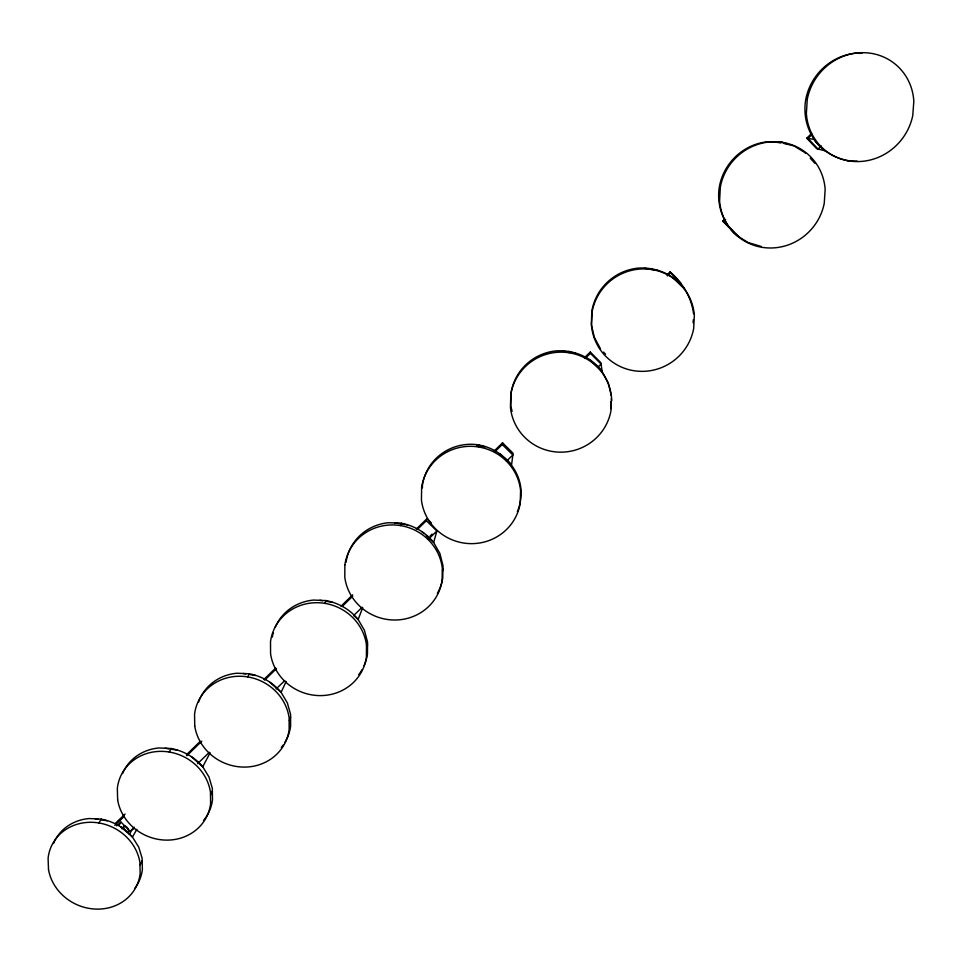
<?xml version="1.0" encoding="UTF-8"?>
<svg xmlns="http://www.w3.org/2000/svg" width="962" height="962" viewBox="0 0 962 962"><rect width="100%" height="100%" fill="white"/><g stroke="black" fill="none" stroke-linecap="round" stroke-linejoin="round"><path stroke-width="1.44" d="M422.378 487.902L422.426 485.125A49.651 48.34 12.5 0 1 465.945 444.528C496.596 441.245 526.046 469.66 520.454 500.877A49.651 48.34 12.5 0 1 517.328 511.664M610.726 408.634L611.014 401.491M693.133 322.727L693.277 319.805M520.803 493.422L520.731 491.137M494.805 451.779L502.272 444.516L502.549 442.821L513.095 453.258L511.592 464.658L504.1 457.659M478.499 446.957L478.968 444.985M442.568 571.067L442.929 568.398M431.18 522.775L426.984 518.686L426.346 520.719L436.892 530.988L433.658 542.496L439.887 553.475L442.977 565.548L442.76 577.909A49.026 47.102 18.4 0 1 437.373 593.338M366.762 647.919L367.532 644.853M400.445 525.577L401.322 523.196C414.009 525.673 425.589 532.275 433.658 542.496L426.214 535.642M362.722 607.563L358.153 619.516L364.394 630.254L367.556 642.075L367.46 654.148A48.425 45.875 21.2 0 1 364.117 665.644M289.418 720.574L290.596 717.147M324.843 603.366L326.118 600.589C338.648 603.018 350.096 609.511 358.153 619.516L353.92 615.68M286.123 681.517L281.096 692.351L287.349 702.873L290.596 714.429L290.62 726.238A47.859 44.709 22.9 0 1 284.716 742.64M210.774 794.78L212.361 791.004M210.125 752.765L202.741 766.75L209.019 777.055L212.325 788.347L212.482 799.891A47.294 43.518 24.1 0 1 203.523 820.526M247.679 676.911L249.338 673.785C261.724 676.166 273.04 682.551 281.096 692.351L269.54 682.01M140.224 864.874L142.172 860.774M136.881 829.316L132.455 837.036L138.732 847.125L142.111 858.188L142.376 869.468A46.753 42.424 24.7 0 1 134.608 888.563M129.401 834.331L130.748 832.01L120.959 822.065L116.594 825.841M169.228 752.019L171.284 748.544C183.526 750.877 194.709 757.154 202.741 766.75L191.258 756.613M118.903 825.504L120.959 822.065M98.882 822.955L101.263 819.155C113.372 821.44 124.435 827.621 132.455 837.036L121.044 827.092M861.94 53.367L854.929 53.235A55.195 52.393 -51.5 0 0 805.795 99.254C802.32 118.47 809.355 138.889 825.107 150.769L816.762 148.737L806.721 138.215L811.026 134.019M666.894 275L670.093 271.873C682.455 282.587 691.486 297.45 693.578 313.816M782.346 142.376L767.243 141.751A53.668 51.72 -48 0 0 719.396 186.532C716.161 205.423 723.448 225.3 738.948 236.832L722.702 221.104L724.819 219.023M812.217 134.307L807.948 138.468L806.721 138.215M667.412 275.926L670.634 272.787L670.093 271.873M722.702 221.104L723.496 221.765L725.625 219.685M584.908 357.275L590.283 352.044L600.889 362.722L602.128 371.44L608.321 382.948L611.243 395.647M585.1 358.501L590.415 353.319L590.283 352.044M494.059 451.094L502.549 442.821M416.293 529.1L426.984 518.686M115.404 823.448L125.084 814.032M417.761 529.076L426.346 520.719M186.424 754.785L200.228 741.341M263.889 679.509L275.661 668.049M114.803 825.384L124.351 816.101M186.868 755.723L201.792 741.197M264.67 680.122L276.503 668.614M340.981 606.204L352.645 594.853M342.087 606.529L352.741 596.175M821.235 145.935L818.037 149.05L807.948 138.468L813.792 139.298C822.197 151.094 835.148 158.393 849.254 160.967M597.895 367.159L601.082 364.057L590.415 353.319M506.469 461.207L512.866 455.002L502.272 444.516M429.99 536.183L432.118 534.102M428.294 539.333L436.892 530.988M197.595 763.684L209.343 752.296M276.166 688.924L284.776 680.579M130.038 831.36L134.283 827.248M353.631 615.536L362.157 607.275M117.629 821.68L124.146 816.029M130.447 831.481L133.73 828.643M672.666 277.549L684.583 289.057C673.917 274.302 655.723 266.787 637.818 268.145A51.587 50.661 -32.9 0 0 591.834 311.135L591.341 324.41L594.312 337.289L600.541 348.893M590.283 360.173L602.128 371.44C591.474 356.998 573.568 349.639 555.892 350.902A50.505 49.723 -6.2 0 0 511.087 392.761L510.738 405.723L512.097 411.315M401.322 523.196L388.516 522.715A49.026 47.102 18.4 0 0 346.067 562.265M326.118 600.589L313.516 600.072A48.425 45.875 21.2 0 0 275.3 627.056M249.338 673.785L236.929 673.232A47.859 44.709 22.9 0 0 198.521 702.236M171.284 748.544L159.079 747.955A47.294 43.518 24.1 0 0 122.571 773.544M101.263 819.155L89.25 818.542A46.753 42.424 24.7 0 0 53.523 843.482M774.133 141.907L780.867 142.953M783.561 143.374L794.155 145.947L802.789 151.359M644.552 268.314L647.474 268.771M651.863 269.468L657.719 270.382M562.517 351.082L565.403 351.539M569.732 352.224L575.504 353.138M476.719 445.406L485.233 446.777M394.937 522.919L407.527 524.951M319.829 600.3L322.595 600.745M326.731 601.418L332.251 602.308M243.158 673.472L245.875 673.917M249.964 674.578L255.411 675.468M165.199 748.208L169.228 748.869M171.909 749.314L177.285 750.192M95.286 818.794L97.944 819.239M100.589 819.672L107.215 820.766M761.122 246.416L748.183 242.58L736.784 235.486L727.681 225.613M781.072 142.051L787.601 143.999M803.751 151.972L805.675 153.174M421.957 531.721L424.086 533.682M499.819 453.667L501.96 455.663M670.634 272.787L681.349 283.742M723.496 221.765L734.246 232.864M603.547 352.08L605.555 354.208M810.244 158.201L814.802 163.239M651.298 268.506L651.815 269.54M611.435 398.617L611.724 400.408M569.155 351.31L569.203 352.789M857.226 161.111A55.195 52.393 -51.5 0 1 847.546 160.522M362.073 669.636A48.425 45.875 21.2 0 1 358.706 674.639M272.33 637.133A48.425 45.875 21.2 0 1 273.304 632.719M121.933 828.799A3.535 1.599 49.5 0 1 123.352 827.452M283.081 745.081A47.859 44.709 22.9 0 1 281.301 747.39M344.865 564.91L344.805 577.296A49.302 47.342 18.4 0 0 392.965 619.985A49.302 47.342 18.4 0 0 442.099 580.639L442.316 568.229A49.302 47.342 18.4 0 0 394.071 524.963A49.302 47.342 18.4 0 0 344.865 564.91M366.486 645.129L366.39 657.262A48.689 46.104 21.1 0 1 318.422 695.574A48.689 46.104 21.1 0 1 270.575 653.739L270.514 641.642A48.689 46.104 21.1 0 1 318.554 602.741A48.689 46.104 21.1 0 1 366.486 645.129M421.633 487.373L421.44 500.048A49.928 48.593 12.5 0 0 469.913 543.614A49.928 48.593 12.5 0 0 520.226 503.21L520.586 490.5A49.928 48.593 12.5 0 0 472.029 446.344A49.928 48.593 12.5 0 0 421.633 487.373M510.786 394.516L510.449 407.539A50.794 50 -6 0 0 559.283 452.152A50.794 50 -6 0 0 611.002 410.485L611.531 397.414A50.794 50 -6 0 0 562.614 352.176A50.794 50 -6 0 0 510.786 394.516M592.003 312.446L591.51 325.793A51.888 50.95 -32.6 0 0 640.656 371.344A51.888 50.95 -32.6 0 0 693.674 328.523L694.348 315.139A51.888 50.95 -32.6 0 0 645.129 268.927A51.888 50.95 -32.6 0 0 592.003 312.446M720.334 187.121L719.6 200.962A53.992 52.02 -47.9 0 0 769.191 247.98A53.992 52.02 -47.9 0 0 824.242 203.355L825.155 189.478A53.992 52.02 -47.9 0 0 775.504 141.775A53.992 52.02 -47.9 0 0 720.334 187.121M807.262 99.339L806.36 113.528A55.531 52.706 -51.4 0 0 856.252 161.568A55.531 52.706 -51.4 0 0 912.734 115.68L913.828 101.455A55.531 52.706 -51.4 0 0 863.864 52.682A55.531 52.706 -51.4 0 0 807.262 99.339M48.509 869.624L48.1 858.308A47.006 42.629 24.7 0 1 92.845 822.33A47.006 42.629 24.7 0 1 139.887 862.277L140.151 873.616A47.006 42.629 24.7 0 1 95.442 909.078A47.006 42.629 24.7 0 1 48.509 869.624M117.641 799.867L117.34 788.299A47.547 43.723 24.1 0 1 163.119 751.394A47.547 43.723 24.1 0 1 210.45 792.123L210.606 803.715A47.547 43.723 24.1 0 1 164.875 840.079A47.547 43.723 24.1 0 1 117.641 799.867M194.745 726.021L194.565 714.189A48.124 44.925 22.9 0 1 241.474 676.286A48.124 44.925 22.9 0 1 289.117 717.856L289.153 729.713A48.124 44.925 22.9 0 1 242.292 767.051A48.124 44.925 22.9 0 1 194.745 726.021M123.809 828.066A3.535 1.599 49.5 0 0 128.295 831.589A3.535 1.599 49.5 0 0 126.323 826.767A3.535 1.599 49.5 0 0 123.809 828.066"/></g></svg>
